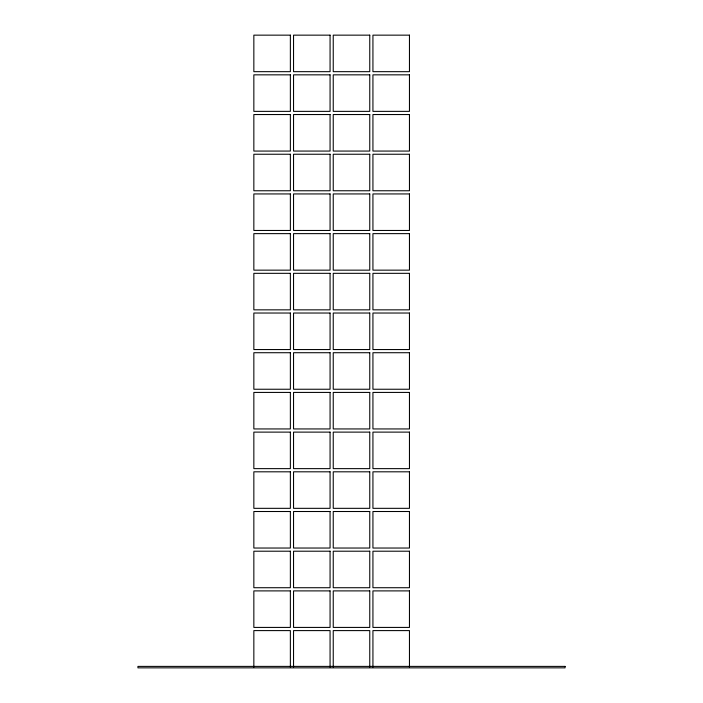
<?xml version="1.0" encoding="UTF-8"?>
<svg xmlns="http://www.w3.org/2000/svg" width="703" height="703" viewBox="0 0 703 703"><rect width="100%" height="100%" fill="white"/><g stroke="black" fill="none" stroke-linecap="round" stroke-linejoin="round"><path stroke-width="1.05" d="M409.454 667.121L409.454 630.6L372.933 630.6L372.933 667.121M369.76 667.121L369.76 630.6L333.24 630.6L333.24 667.121M330.067 667.121L330.067 630.6L293.546 630.6L293.546 667.121M290.365 667.121L290.365 630.6L253.845 630.6L253.845 667.121M290.365 35.15L253.845 35.15L253.845 71.671L290.365 71.671L290.365 35.15M330.067 35.15L293.546 35.15L293.546 71.671L330.067 71.671L330.067 35.15M369.76 35.15L333.24 35.15L333.24 71.671L369.76 71.671L369.76 35.15M409.454 35.15L372.933 35.15L372.933 71.671L409.454 71.671L409.454 35.15M290.365 74.843L253.845 74.843L253.845 111.364L290.365 111.364L290.365 74.843M330.067 74.843L293.546 74.843L293.546 111.364L330.067 111.364L330.067 74.843M369.76 74.843L333.24 74.843L333.24 111.364L369.76 111.364L369.76 74.843M409.454 74.843L372.933 74.843L372.933 111.364L409.454 111.364L409.454 74.843M290.365 114.545L253.845 114.545L253.845 151.066L290.365 151.066L290.365 114.545M330.067 114.545L293.546 114.545L293.546 151.066L330.067 151.066L330.067 114.545M369.76 114.545L333.24 114.545L333.24 151.066L369.76 151.066L369.76 114.545M409.454 114.545L372.933 114.545L372.933 151.066L409.454 151.066L409.454 114.545M290.365 154.238L253.845 154.238L253.845 190.759L290.365 190.759L290.365 154.238M330.067 154.238L293.546 154.238L293.546 190.759L330.067 190.759L330.067 154.238M369.76 154.238L333.24 154.238L333.24 190.759L369.76 190.759L369.76 154.238M409.454 154.238L372.933 154.238L372.933 190.759L409.454 190.759L409.454 154.238M290.365 193.94L253.845 193.94L253.845 230.461L290.365 230.461L290.365 193.94M330.067 193.94L293.546 193.94L293.546 230.461L330.067 230.461L330.067 193.94M369.76 193.94L333.24 193.94L333.24 230.461L369.76 230.461L369.76 193.94M409.454 193.94L372.933 193.94L372.933 230.461L409.454 230.461L409.454 193.94M290.365 233.633L253.845 233.633L253.845 270.154L290.365 270.154L290.365 233.633M330.067 233.633L293.546 233.633L293.546 270.154L330.067 270.154L330.067 233.633M369.76 233.633L333.24 233.633L333.24 270.154L369.76 270.154L369.76 233.633M409.454 233.633L372.933 233.633L372.933 270.154L409.454 270.154L409.454 233.633M290.365 273.326L253.845 273.326L253.845 309.847L290.365 309.847L290.365 273.326M330.067 273.326L293.546 273.326L293.546 309.847L330.067 309.847L330.067 273.326M369.76 273.326L333.24 273.326L333.24 309.847L369.76 309.847L369.76 273.326M409.454 273.326L372.933 273.326L372.933 309.847L409.454 309.847L409.454 273.326M290.365 313.028L253.845 313.028L253.845 349.549L290.365 349.549L290.365 313.028M330.067 313.028L293.546 313.028L293.546 349.549L330.067 349.549L330.067 313.028M369.76 313.028L333.24 313.028L333.24 349.549L369.76 349.549L369.76 313.028M409.454 313.028L372.933 313.028L372.933 349.549L409.454 349.549L409.454 313.028M290.365 352.721L253.845 352.721L253.845 389.242L290.365 389.242L290.365 352.721M330.067 352.721L293.546 352.721L293.546 389.242L330.067 389.242L330.067 352.721M369.76 352.721L333.24 352.721L333.24 389.242L369.76 389.242L369.76 352.721M409.454 352.721L372.933 352.721L372.933 389.242L409.454 389.242L409.454 352.721M290.365 392.423L253.845 392.423L253.845 428.944L290.365 428.944L290.365 392.423M330.067 392.423L293.546 392.423L293.546 428.944L330.067 428.944L330.067 392.423M369.76 392.423L333.24 392.423L333.24 428.944L369.76 428.944L369.76 392.423M409.454 392.423L372.933 392.423L372.933 428.944L409.454 428.944L409.454 392.423M290.365 432.117L253.845 432.117L253.845 468.637L290.365 468.637L290.365 432.117M330.067 432.117L293.546 432.117L293.546 468.637L330.067 468.637L330.067 432.117M369.76 432.117L333.24 432.117L333.24 468.637L369.76 468.637L369.76 432.117M409.454 432.117L372.933 432.117L372.933 468.637L409.454 468.637L409.454 432.117M290.365 471.81L253.845 471.81L253.845 508.331L290.365 508.331L290.365 471.81M330.067 471.81L293.546 471.81L293.546 508.331L330.067 508.331L330.067 471.81M369.76 471.81L333.24 471.81L333.24 508.331L369.76 508.331L369.76 471.81M409.454 471.81L372.933 471.81L372.933 508.331L409.454 508.331L409.454 471.81M290.365 511.512L253.845 511.512L253.845 548.032L290.365 548.032L290.365 511.512M330.067 511.512L293.546 511.512L293.546 548.032L330.067 548.032L330.067 511.512M369.76 511.512L333.24 511.512L333.24 548.032L369.76 548.032L369.76 511.512M409.454 511.512L372.933 511.512L372.933 548.032L409.454 548.032L409.454 511.512M290.365 551.205L253.845 551.205L253.845 587.726L290.365 587.726L290.365 551.205M330.067 551.205L293.546 551.205L293.546 587.726L330.067 587.726L330.067 551.205M369.76 551.205L333.24 551.205L333.24 587.726L369.76 587.726L369.76 551.205M409.454 551.205L372.933 551.205L372.933 587.726L409.454 587.726L409.454 551.205M290.365 590.898L253.845 590.898L253.845 627.419L290.365 627.419L290.365 590.898M330.067 590.898L293.546 590.898L293.546 627.419L330.067 627.419L330.067 590.898M369.76 590.898L333.24 590.898L333.24 627.419L369.76 627.419L369.76 590.898M409.454 590.898L372.933 590.898L372.933 627.419L409.454 627.419L409.454 590.898M565.063 666.391L137.937 666.391L137.937 667.85L565.063 667.85L565.063 666.391"/></g></svg>
